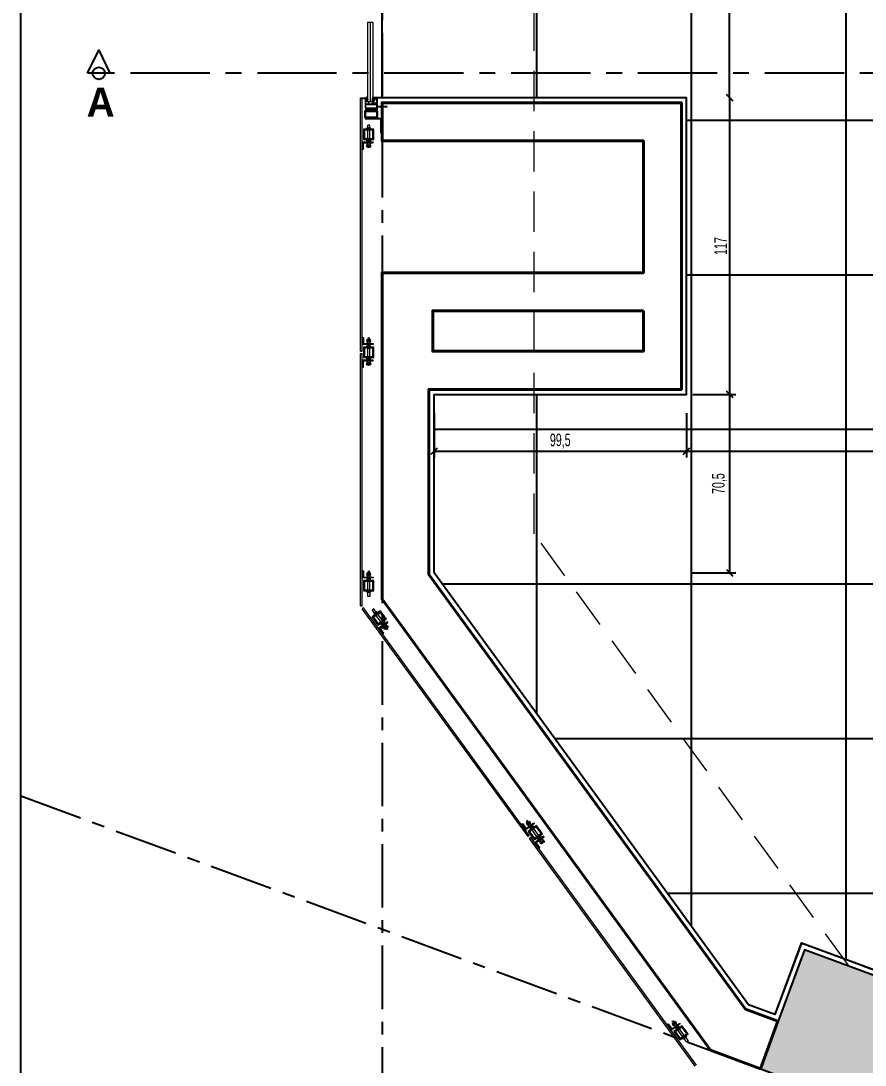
# Model space of a CAD drawing. Header units: millimetres. Extents: x 933584 to 974011, y 4545988 to 4553664.
# Drawn here: x 948421.5 to 948754.3, y 4550448.3 to 4550860.1 of the extents above; entities that cross this region are included whole.
import ezdxf

# ---------------------------------------------------------------- set-up
doc = ezdxf.new("R2010")
doc.units = ezdxf.units.MM
doc.header["$PDMODE"] = 35
for name, pattern in [('568_AVN_KES_01$0$HIDDEN', [0.375, 0.25, -0.125]), ('CENTER', [2, 1.25, -0.25, 0.25, -0.25]), ('CONTINUA', [0]), ('HIDDEN', [9.525, 6.35, -3.175]), ('HIDDEN2', [4.7625, 3.175, -1.5875])]:
    doc.linetypes.add(name, pattern=pattern)
doc.layers.get('0').update_dxf_attribs({"color": 255})
doc.layers.get('Defpoints').update_dxf_attribs({"color": 8})
for name, color, linetype in [('0-CSX-CXS_20', 14, 'CENTER'), ('0-DMS-50', 143, 'Continuous'), ('0-HSL-HTC_200', 1, 'Continuous'), ('0-HSL-SLD', 252, 'Continuous'), ('0-LNS-SLN', 6, 'Continuous'), ('0-LNS-SPL', 13, '568_AVN_KES_01$0$HIDDEN'), ('2-SPS-RCN', 2, 'Continuous')]:
    doc.layers.add(name, color=color, linetype=linetype)
for name, color, linetype, lineweight in [('2-SPS-IBW', 5, 'Continuous', 40), ('al', 7, 'Continuous', 5), ('cl', 7, 'Continuous', 5), ('CM', 4, 'Continuous', 5), ('mimariKIRIS', 251, 'HIDDEN2', 0), ('PL', 1, 'Continuous', 5), ('VD', 11, 'Continuous', 5), ('VDK', 11, 'HIDDEN', 5)]:
    doc.layers.add(name, color=color, linetype=linetype, lineweight=lineweight)
doc.styles.add('Century Gothic_B_3', font='GOTHICB.TTF', dxfattribs={"height": 4})
doc.styles.add('dim_romans_50', font='swissl.ttf', dxfattribs={"width": 0.6, "height": 5})
doc.dimstyles.new('ONK_dim 1_50', dxfattribs={"dimscale": 5, "dimtxt": 4, "dimasz": 0.5, "dimexe": 0.5, "dimexo": 0.5, "dimgap": 0.2, "dimtad": 1, "dimdec": 1, "dimrnd": 0.5, "dimzin": 9, "dimtxsty": 'dim_romans_50', "dimblk": 'OBLIQUE', "dimcen": 1, "dimclre": 256, "dimclrt": 256, "dimazin": 2, "dimtfac": 1, "dimtdec": 1, "dimtix": 1, "dimtmove": 2, "dimatfit": 3, "dimldrblk": 'OBLIQUE', "dimfxl": 3, "dimfxlon": 1, "dimarcsym": 0})

# ---------------------------------------------------------------- blocks, each defined once
blk = doc.blocks.new('ZVBXZDVB')
at = {"layer": '0-CSX-CXS_20', "ltscale": 20}
for points in [[(933863.85, 4552835.4), (933863.85, 4551518.59)], [(933721.5, 4552054.44), (934876.25, 4551628.21)]]:
    blk.add_lwpolyline(points, dxfattribs=at)
blk = doc.blocks.new('xcvxcbv-flatten-1')
at = {"layer": '2-SPS-IBW'}
for points in [[(934013, 4550609.59), (933993.28, 4550616.86), (933863.85, 4550794.73), (933863.85, 4550923.49), (933966.85, 4550923.49), (933966.85, 4550975.49), (933863.85, 4550975.49), (933863.85, 4550990.49), (933981.85, 4550990.49), (933981.85, 4550877.49), (933882.35, 4550877.49), (933882.35, 4550804.49), (934007.08, 4550633.09), (934019.92, 4550628.36), (934013, 4550609.59)], [(933966.85, 4550908.49), (933966.85, 4550892.49), (933883.85, 4550892.49), (933883.85, 4550908.49), (933966.85, 4550908.49)]]:
    blk.add_lwpolyline(points, dxfattribs=at)
blk = doc.blocks.new('90-5396-flatten-5')
at = {"layer": 'al', "linetype": 'CONTINUA'}
blk.add_lwpolyline([(-4.35, 1.2), (-4.1, 1.2), (-4.1, 1.46), (-4.2, 1.46), (-4.2, 1.35), (-4.35, 1.35), (-4.35, 1.85), (-4.2, 1.85), (-4.2, 1.74), (-4.1, 1.74), (-4.1, 2), (-4.5, 2), (-4.5, -2.72), (-4.29, -2.72), (-4.2, -2.57), (-4.35, -2.57), (-4.35, -2.27), (-3.51, -2.27), (-3.48, -2.24), (-3.45, -2.27), (-1.03, -2.27), (-1, -2.24), (-0.97, -2.27), (-0.15, -2.27), (-0.15, -2.57), (-0.3, -2.57), (-0.21, -2.72), (0, -2.72), (0, 0), (-0.21, 0), (-0.3, -0.15), (-0.15, -0.15), (-0.15, -0.45), (-1.65, -0.45), (-1.65, -0.15), (-1.5, -0.15), (-1.59, 0), (-1.86, 0), (-1.95, -0.15), (-1.8, -0.15), (-1.8, -0.45), (-3.3, -0.45), (-3.3, -0.15), (-3.15, -0.15), (-3.24, 0), (-3.45, 0), (-3.45, -0.45), (-4.15, -0.45, -0.414214), (-4.35, -0.25)], format="xyb", close=True, dxfattribs=at)
at = {"layer": 'al'}
blk.add_lwpolyline([(-0.15, -2.12), (-4.35, -2.12), (-4.35, -0.6), (-0.15, -0.6)], close=True, dxfattribs=at)
blk = doc.blocks.new('142005-flatten-9')
blk.add_lwpolyline([(0.18, 0.02, -0.610741), (0.21, 0.04), (0.33, -0.11, 0.909168), (0.37, -0.07), (0.18, 0.21), (0.18, 0.42, -0.610741), (0.21, 0.44), (0.33, 0.29, 0.909168), (0.37, 0.33), (0.18, 0.61), (0.18, 0.71, 0.414214), (0.16, 0.73), (0.02, 0.73, 0.414214), (0, 0.71), (0, 0.26), (-0.12, 0.26), (-0.12, 0.31, 0.751626), (-0.17, 0.32), (-0.24, 0.18, 0.289411), (-0.24, 0.08), (-0.17, -0.06, 0.751626), (-0.12, -0.05), (-0.12, 0), (0, 0), (0, -0.3), (-0.12, -0.3, 0.729303), (-0.14, -0.35, -0.080087), (0.31, -0.76, 1.549214), (0.36, -0.73), (0.21, -0.31, 0.005518), (0.18, -0.21)], format="xyb", close=True)
blk = doc.blocks.new('142005-flatten-10')
blk.add_lwpolyline([(-0.18, 0.02, 0.610741), (-0.21, 0.04), (-0.33, -0.11, -0.909168), (-0.37, -0.07), (-0.18, 0.21), (-0.18, 0.42, 0.610741), (-0.21, 0.44), (-0.33, 0.29, -0.909168), (-0.37, 0.33), (-0.18, 0.61), (-0.18, 0.71, -0.414214), (-0.16, 0.73), (-0.02, 0.73, -0.414214), (0, 0.71), (0, 0.26), (0.12, 0.26), (0.12, 0.31, -0.751626), (0.17, 0.32), (0.24, 0.18, -0.289411), (0.24, 0.08), (0.17, -0.06, -0.751626), (0.12, -0.05), (0.12, 0), (0, 0), (0, -0.3), (0.12, -0.3, -0.729303), (0.14, -0.35, 0.080087), (-0.31, -0.76, -1.549214), (-0.36, -0.73), (-0.21, -0.31, -0.005518), (-0.18, -0.21)], format="xyb", close=True)
blk = doc.blocks.new('85-3879T-flatten-5')
blk.add_lwpolyline([(-0.17, -0.15, -0.402552), (-0.12, -0.2), (-0.05, -1.85, -0.425972), (-0.1, -1.9), (-0.3, -1.9, 0.414214), (-0.35, -1.95), (-0.35, -2.21), (-0.42, -2.33, 0.414214), (-0.41, -2.39), (-0.39, -2.4, 0.414214), (-0.34, -2.38), (-0.22, -2.18), (-0.25, -2.15), (-0.25, -2), (0.05, -2), (0, 0), (-1.3, 0), (-1.3, -0.26), (-1.2, -0.26), (-1.2, -0.15), (-1.05, -0.15), (-1.05, -0.65), (-1.2, -0.65), (-1.2, -0.54), (-1.3, -0.54), (-1.3, -1.96, -0.414214), (-1.35, -2.01), (-1.4, -2.01, 0.414214), (-1.45, -2.06), (-1.45, -2.17), (-1.55, -2.17), (-1.4, -2.43, 0.414214), (-1.35, -2.45), (-1.33, -2.44, 0.414214), (-1.31, -2.38), (-1.34, -2.33), (-1.34, -2.12, 0.394805), (-1.2, -1.97), (-1.2, -0.8, -0.414214), (-1.15, -0.75), (-1, -0.75, 0.414214), (-0.95, -0.7), (-0.95, -0.2, -0.414214), (-0.9, -0.15)], format="xyb", close=True)
blk = doc.blocks.new('90-5396-flatten-6')
at = {"layer": 'al', "linetype": 'CONTINUA'}
blk.add_lwpolyline([(-4.35, 1.2), (-4.1, 1.2), (-4.1, 1.46), (-4.2, 1.46), (-4.2, 1.35), (-4.35, 1.35), (-4.35, 1.85), (-4.2, 1.85), (-4.2, 1.74), (-4.1, 1.74), (-4.1, 2), (-4.5, 2), (-4.5, -2.72), (-4.29, -2.72), (-4.2, -2.57), (-4.35, -2.57), (-4.35, -2.27), (-3.51, -2.27), (-3.48, -2.24), (-3.45, -2.27), (-1.03, -2.27), (-1, -2.24), (-0.97, -2.27), (-0.15, -2.27), (-0.15, -2.57), (-0.3, -2.57), (-0.21, -2.72), (0, -2.72), (0, 0), (-0.21, 0), (-0.3, -0.15), (-0.15, -0.15), (-0.15, -0.45), (-1.65, -0.45), (-1.65, -0.15), (-1.5, -0.15), (-1.59, 0), (-1.86, 0), (-1.95, -0.15), (-1.8, -0.15), (-1.8, -0.45), (-3.3, -0.45), (-3.3, -0.15), (-3.15, -0.15), (-3.24, 0), (-3.45, 0), (-3.45, -0.45), (-4.15, -0.45, -0.414214), (-4.35, -0.25)], format="xyb", close=True, dxfattribs=at)
at = {"layer": 'al'}
blk.add_lwpolyline([(-0.15, -2.12), (-4.35, -2.12), (-4.35, -0.6), (-0.15, -0.6)], close=True, dxfattribs=at)
blk = doc.blocks.new('142005-flatten-11')
blk.add_lwpolyline([(0.18, 0.02, -0.610741), (0.21, 0.04), (0.33, -0.11, 0.909168), (0.37, -0.07), (0.18, 0.21), (0.18, 0.42, -0.610741), (0.21, 0.44), (0.33, 0.29, 0.909168), (0.37, 0.33), (0.18, 0.61), (0.18, 0.71, 0.414214), (0.16, 0.73), (0.02, 0.73, 0.414214), (0, 0.71), (0, 0.26), (-0.12, 0.26), (-0.12, 0.31, 0.751626), (-0.17, 0.32), (-0.24, 0.18, 0.289411), (-0.24, 0.08), (-0.17, -0.06, 0.751626), (-0.12, -0.05), (-0.12, 0), (0, 0), (0, -0.3), (-0.12, -0.3, 0.729303), (-0.14, -0.35, -0.080087), (0.31, -0.76, 1.549214), (0.36, -0.73), (0.21, -0.31, 0.005518), (0.18, -0.21)], format="xyb", close=True)
blk = doc.blocks.new('142005-flatten-12')
blk.add_lwpolyline([(-0.18, 0.02, 0.610741), (-0.21, 0.04), (-0.33, -0.11, -0.909168), (-0.37, -0.07), (-0.18, 0.21), (-0.18, 0.42, 0.610741), (-0.21, 0.44), (-0.33, 0.29, -0.909168), (-0.37, 0.33), (-0.18, 0.61), (-0.18, 0.71, -0.414214), (-0.16, 0.73), (-0.02, 0.73, -0.414214), (0, 0.71), (0, 0.26), (0.12, 0.26), (0.12, 0.31, -0.751626), (0.17, 0.32), (0.24, 0.18, -0.289411), (0.24, 0.08), (0.17, -0.06, -0.751626), (0.12, -0.05), (0.12, 0), (0, 0), (0, -0.3), (0.12, -0.3, -0.729303), (0.14, -0.35, 0.080087), (-0.31, -0.76, -1.549214), (-0.36, -0.73), (-0.21, -0.31, -0.005518), (-0.18, -0.21)], format="xyb", close=True)
blk = doc.blocks.new('85-3879T-flatten-6')
blk.add_lwpolyline([(-0.17, -0.15, -0.402552), (-0.12, -0.2), (-0.05, -1.85, -0.425972), (-0.1, -1.9), (-0.3, -1.9, 0.414214), (-0.35, -1.95), (-0.35, -2.21), (-0.42, -2.33, 0.414214), (-0.41, -2.39), (-0.39, -2.4, 0.414214), (-0.34, -2.38), (-0.22, -2.18), (-0.25, -2.15), (-0.25, -2), (0.05, -2), (0, 0), (-1.3, 0), (-1.3, -0.26), (-1.2, -0.26), (-1.2, -0.15), (-1.05, -0.15), (-1.05, -0.65), (-1.2, -0.65), (-1.2, -0.54), (-1.3, -0.54), (-1.3, -1.96, -0.414214), (-1.35, -2.01), (-1.4, -2.01, 0.414214), (-1.45, -2.06), (-1.45, -2.17), (-1.55, -2.17), (-1.4, -2.43, 0.414214), (-1.35, -2.45), (-1.33, -2.44, 0.414214), (-1.31, -2.38), (-1.34, -2.33), (-1.34, -2.12, 0.394805), (-1.2, -1.97), (-1.2, -0.8, -0.414214), (-1.15, -0.75), (-1, -0.75, 0.414214), (-0.95, -0.7), (-0.95, -0.2, -0.414214), (-0.9, -0.15)], format="xyb", close=True)
blk = doc.blocks.new('XCVBXCVBXZ-flatten-1')
at = {"layer": 'al'}
for points in [[(933855.38, 4553829.5), (933855.38, 4553829.7), (933857.38, 4553829.7), (933857.38, 4553825.7)], [(933855.38, 4553829.5), (933855.38, 4553829.7), (933857.38, 4553829.7), (933857.38, 4553825.7)], [(933855.38, 4553829.5), (933857.18, 4553829.5), (933857.18, 4553825.7)], [(933855.38, 4553829.5), (933857.18, 4553829.5), (933857.18, 4553825.7)], [(933857.18, 4553825.7), (933857.38, 4553825.7)], [(933857.18, 4553825.7), (933857.38, 4553825.7)]]:
    blk.add_lwpolyline(points, dxfattribs=at)
for points in [[(933865.9, 4553826.35), (933861.9, 4553826.35), (933861.9, 4553826.3), (933861.9, 4553826.3), (933861.91, 4553825), (933862.11, 4553825), (933862.1, 4553826.15), (933865.9, 4553826.15)], [(933865.9, 4553826.35), (933861.9, 4553826.35), (933861.9, 4553826.3), (933861.9, 4553826.3), (933861.91, 4553825), (933862.11, 4553825), (933862.1, 4553826.15), (933865.9, 4553826.15)], [(933856.58, 4553813.3), (933860.59, 4553813.3), (933860.59, 4553817.3), (933856.58, 4553817.3)], [(933856.58, 4553813.3), (933860.59, 4553813.3), (933860.59, 4553817.3), (933856.58, 4553817.3)], [(933856.98, 4553813.7), (933860.19, 4553813.7), (933860.19, 4553816.9), (933856.98, 4553816.9)], [(933856.98, 4553813.7), (933860.19, 4553813.7), (933860.19, 4553816.9), (933856.98, 4553816.9)], [(933856.28, 4553812.2), (933856.28, 4553809.44), (933856.58, 4553809.44), (933856.58, 4553811.9), (933860.39, 4553811.9), (933860.39, 4553812.2)], [(933856.28, 4553812.2), (933856.28, 4553809.44), (933856.58, 4553809.44), (933856.58, 4553811.9), (933860.39, 4553811.9), (933860.39, 4553812.2)], [(933856.28, 4553732.47), (933856.28, 4553735.23), (933856.58, 4553735.23), (933856.58, 4553732.77), (933860.39, 4553732.77), (933860.39, 4553732.47)], [(933856.28, 4553732.47), (933856.28, 4553735.23), (933856.58, 4553735.23), (933856.58, 4553732.77), (933860.39, 4553732.77), (933860.39, 4553732.47)], [(933856.58, 4553727.37), (933860.59, 4553727.37), (933860.59, 4553731.37), (933856.58, 4553731.37)], [(933856.58, 4553727.37), (933860.59, 4553727.37), (933860.59, 4553731.37), (933856.58, 4553731.37)], [(933856.98, 4553727.77), (933860.19, 4553727.77), (933860.19, 4553730.97), (933856.98, 4553730.97)], [(933856.98, 4553727.77), (933860.19, 4553727.77), (933860.19, 4553730.97), (933856.98, 4553730.97)], [(933856.28, 4553726.27), (933856.28, 4553723.51), (933856.58, 4553723.51), (933856.58, 4553725.97), (933860.39, 4553725.97), (933860.39, 4553726.27)], [(933856.28, 4553726.27), (933856.28, 4553723.51), (933856.58, 4553723.51), (933856.58, 4553725.97), (933860.39, 4553725.97), (933860.39, 4553726.27)], [(933856.28, 4553640.43), (933856.28, 4553643.19), (933856.58, 4553643.19), (933856.58, 4553640.73), (933860.39, 4553640.73), (933860.39, 4553640.43)], [(933856.28, 4553640.43), (933856.28, 4553643.19), (933856.58, 4553643.19), (933856.58, 4553640.73), (933860.39, 4553640.73), (933860.39, 4553640.43)], [(933856.58, 4553635.33), (933860.59, 4553635.33), (933860.59, 4553639.33), (933856.58, 4553639.33)], [(933856.58, 4553635.33), (933860.59, 4553635.33), (933860.59, 4553639.33), (933856.58, 4553639.33)], [(933856.98, 4553635.73), (933860.19, 4553635.73), (933860.19, 4553638.93), (933856.98, 4553638.93)], [(933856.98, 4553635.73), (933860.19, 4553635.73), (933860.19, 4553638.93), (933856.98, 4553638.93)], [(933859.91, 4553624.99), (933863.15, 4553627.36), (933865.51, 4553624.13), (933862.27, 4553621.76)], [(933859.91, 4553624.99), (933863.15, 4553627.36), (933865.51, 4553624.13), (933862.27, 4553621.76)], [(933862.27, 4553621.76), (933865.51, 4553624.12), (933863.15, 4553627.35), (933859.91, 4553625)], [(933862.27, 4553621.76), (933865.51, 4553624.12), (933863.15, 4553627.35), (933859.91, 4553625)], [(933862.35, 4553622.32), (933864.95, 4553624.21), (933863.06, 4553626.8), (933860.47, 4553624.91)], [(933862.35, 4553622.32), (933864.95, 4553624.21), (933863.06, 4553626.8), (933860.47, 4553624.91)], [(933860.47, 4553624.9), (933863.06, 4553626.8), (933864.95, 4553624.21), (933862.36, 4553622.32)], [(933860.47, 4553624.9), (933863.06, 4553626.8), (933864.95, 4553624.21), (933862.36, 4553622.32)], [(933862.67, 4553620.7), (933864.3, 4553618.46), (933864.54, 4553618.64), (933863.09, 4553620.63), (933866.17, 4553622.87), (933865.99, 4553623.11)], [(933862.67, 4553620.7), (933864.3, 4553618.46), (933864.54, 4553618.64), (933863.09, 4553620.63), (933866.17, 4553622.87), (933865.99, 4553623.11)], [(933862.68, 4553620.7), (933864.31, 4553618.46), (933864.55, 4553618.64), (933863.1, 4553620.63), (933866.17, 4553622.88), (933866, 4553623.12)], [(933862.68, 4553620.7), (933864.31, 4553618.46), (933864.55, 4553618.64), (933863.1, 4553620.63), (933866.17, 4553622.88), (933866, 4553623.12)], [(933920.59, 4553541.11), (933918.97, 4553543.34), (933919.21, 4553543.52), (933920.66, 4553541.53), (933923.74, 4553543.77), (933923.91, 4553543.53)], [(933920.59, 4553541.11), (933918.97, 4553543.34), (933919.21, 4553543.52), (933920.66, 4553541.53), (933923.74, 4553543.77), (933923.91, 4553543.53)], [(933923.83, 4553537.17), (933927.08, 4553539.52), (933924.72, 4553542.76), (933921.48, 4553540.4)], [(933923.83, 4553537.17), (933927.08, 4553539.52), (933924.72, 4553542.76), (933921.48, 4553540.4)], [(933923.92, 4553537.72), (933926.52, 4553539.61), (933924.64, 4553542.2), (933922.04, 4553540.31)], [(933923.92, 4553537.72), (933926.52, 4553539.61), (933924.64, 4553542.2), (933922.04, 4553540.31)], [(933924.24, 4553536.1), (933925.86, 4553533.87), (933926.11, 4553534.04), (933924.66, 4553536.03), (933927.74, 4553538.27), (933927.56, 4553538.52)], [(933924.24, 4553536.1), (933925.86, 4553533.87), (933926.11, 4553534.04), (933924.66, 4553536.03), (933927.74, 4553538.27), (933927.56, 4553538.52)], [(933978.03, 4553462.18), (933976.41, 4553464.41), (933976.65, 4553464.59), (933978.1, 4553462.6), (933981.18, 4553464.84), (933981.36, 4553464.6)], [(933978.03, 4553462.18), (933976.41, 4553464.41), (933976.65, 4553464.59), (933978.1, 4553462.6), (933981.18, 4553464.84), (933981.36, 4553464.6)], [(933981.28, 4553458.23), (933984.52, 4553460.59), (933982.17, 4553463.83), (933978.92, 4553461.47)], [(933981.28, 4553458.23), (933984.52, 4553460.59), (933982.17, 4553463.83), (933978.92, 4553461.47)], [(933981.37, 4553458.79), (933983.96, 4553460.68), (933982.08, 4553463.27), (933979.48, 4553461.38)], [(933981.37, 4553458.79), (933983.96, 4553460.68), (933982.08, 4553463.27), (933979.48, 4553461.38)]]:
    blk.add_lwpolyline(points, close=True, dxfattribs=at)
at = {"layer": 'cl'}
for points in [[(933857.5, 4553824.67), (933861.71, 4553824.67, -0.414214), (933862.11, 4553824.27), (933862.11, 4553822.07, -0.414214), (933861.71, 4553821.67), (933857.5, 4553821.67, -0.414214), (933857.1, 4553822.07), (933857.1, 4553824.27, -0.414214)], [(933857.5, 4553824.67), (933861.71, 4553824.67, -0.414214), (933862.11, 4553824.27), (933862.11, 4553822.07, -0.414214), (933861.71, 4553821.67), (933857.5, 4553821.67, -0.414214), (933857.1, 4553822.07), (933857.1, 4553824.27, -0.414214)], [(933857.7, 4553824.27), (933861.51, 4553824.27, -0.414214), (933861.71, 4553824.07), (933861.71, 4553822.27, -0.414214), (933861.51, 4553822.07), (933857.7, 4553822.07, -0.414214), (933857.5, 4553822.27), (933857.5, 4553824.07, -0.414214)], [(933857.7, 4553824.27), (933861.51, 4553824.27, -0.414214), (933861.71, 4553824.07), (933861.71, 4553822.27, -0.414214), (933861.51, 4553822.07), (933857.7, 4553822.07, -0.414214), (933857.5, 4553822.27), (933857.5, 4553824.07, -0.414214)]]:
    blk.add_lwpolyline(points, format="xyb", close=True, dxfattribs=at)
at = {"layer": 'cl', "color": 1, "ltscale": 0.5}
blk.add_lwpolyline([(933863.83, 4553820.87), (933863.83, 4553815.97), (933863.43, 4553815.97), (933863.43, 4553820.87, 0.414217), (933863.03, 4553821.27), (933857.36, 4553821.27), (933857.36, 4553821.67), (933863.03, 4553821.67, -0.414217)], format="xyb", close=True, dxfattribs=at)
at = {"layer": 'CM'}
for p, q in [((933858.12, 4553859.55), (933858.11, 4553828.09)), ((933858.12, 4553859.55), (933858.11, 4553828.09)), ((933858.12, 4553859.55), (933860.22, 4553859.55)), ((933859.12, 4553859.55), (933859.11, 4553828.09)), ((933859.22, 4553859.55), (933859.21, 4553828.09)), ((933859.22, 4553859.55), (933859.21, 4553828.09)), ((933860.22, 4553859.55), (933860.21, 4553828.09)), ((933855.98, 4553829.3), (933855.38, 4553829.3)), ((933855.38, 4553729.87), (933855.38, 4553829.3)), ((933855.98, 4553729.87), (933855.98, 4553829.3)), ((933860.21, 4553828.09), (933858.11, 4553828.09)), ((933855.38, 4553729.87), (933855.98, 4553729.87)), ((933855.38, 4553629.44), (933855.38, 4553728.87)), ((933855.38, 4553728.87), (933855.98, 4553728.87)), ((933855.98, 4553629.44), (933855.98, 4553728.87)), ((933855.38, 4553629.44), (933855.98, 4553629.44)), ((933856.56, 4553628.58), (933856.08, 4553628.23)), ((933921.39, 4553538.48), (933856.08, 4553628.23)), ((933921.88, 4553538.83), (933856.56, 4553628.58)), ((933921.88, 4553538.83), (933921.39, 4553538.48)), ((933921.39, 4553538.48), (933921.88, 4553538.83)), ((933922.47, 4553538.02), (933921.98, 4553537.67)), ((933921.98, 4553537.67), (933922.47, 4553538.02)), ((933987.3, 4553447.92), (933921.98, 4553537.67)), ((933987.78, 4553448.27), (933922.47, 4553538.02))]:
    blk.add_line(p, q, dxfattribs=at)
at = {"layer": 'PL'}
for points in [[(933857.2, 4553824.7), (933861.88, 4553824.7), (933861.88, 4553824.98), (933857.2, 4553824.98)], [(933857.2, 4553824.7), (933861.88, 4553824.7), (933861.88, 4553824.98), (933857.2, 4553824.98)], [(933856.28, 4553809.44), (933855.98, 4553809.44), (933855.98, 4553812.2), (933856.28, 4553812.2)], [(933856.28, 4553809.44), (933855.98, 4553809.44), (933855.98, 4553812.2), (933856.28, 4553812.2)], [(933859.19, 4553812.7), (933859.19, 4553810.96), (933857.99, 4553810.96), (933857.99, 4553812.7)], [(933856.28, 4553735.23), (933855.98, 4553735.23), (933855.98, 4553732.47), (933856.28, 4553732.47)], [(933856.28, 4553735.23), (933855.98, 4553735.23), (933855.98, 4553732.47), (933856.28, 4553732.47)], [(933859.19, 4553731.97), (933859.19, 4553733.71), (933857.99, 4553733.71), (933857.99, 4553731.97)], [(933856.28, 4553723.51), (933855.98, 4553723.51), (933855.98, 4553726.27), (933856.28, 4553726.27)], [(933856.28, 4553723.51), (933855.98, 4553723.51), (933855.98, 4553726.27), (933856.28, 4553726.27)], [(933859.19, 4553726.77), (933859.19, 4553725.03), (933857.99, 4553725.03), (933857.99, 4553726.77)], [(933856.28, 4553643.19), (933855.98, 4553643.19), (933855.98, 4553640.43), (933856.28, 4553640.43)], [(933856.28, 4553643.19), (933855.98, 4553643.19), (933855.98, 4553640.43), (933856.28, 4553640.43)], [(933859.19, 4553639.93), (933859.19, 4553641.67), (933857.99, 4553641.67), (933857.99, 4553639.93)], [(933864.3, 4553618.46), (933864.05, 4553618.29), (933862.43, 4553620.52), (933862.67, 4553620.7)], [(933864.3, 4553618.46), (933864.05, 4553618.29), (933862.43, 4553620.52), (933862.67, 4553620.7)], [(933864.31, 4553618.46), (933864.06, 4553618.29), (933862.44, 4553620.52), (933862.68, 4553620.7)], [(933864.31, 4553618.46), (933864.06, 4553618.29), (933862.44, 4553620.52), (933862.68, 4553620.7)], [(933864.73, 4553622.81), (933865.75, 4553621.41), (933864.79, 4553620.7), (933863.76, 4553622.11)], [(933918.97, 4553543.34), (933918.72, 4553543.17), (933920.35, 4553540.93), (933920.59, 4553541.11)], [(933918.97, 4553543.34), (933918.72, 4553543.17), (933920.35, 4553540.93), (933920.59, 4553541.11)], [(933923.24, 4553542.42), (933922.21, 4553543.82), (933921.24, 4553543.12), (933922.26, 4553541.71)], [(933926.29, 4553538.21), (933927.32, 4553536.81), (933926.35, 4553536.1), (933925.32, 4553537.51)], [(933925.86, 4553533.87), (933925.62, 4553533.69), (933924, 4553535.92), (933924.24, 4553536.1)], [(933925.86, 4553533.87), (933925.62, 4553533.69), (933924, 4553535.92), (933924.24, 4553536.1)], [(933976.41, 4553464.41), (933976.17, 4553464.23), (933977.79, 4553462), (933978.03, 4553462.18)], [(933976.41, 4553464.41), (933976.17, 4553464.23), (933977.79, 4553462), (933978.03, 4553462.18)], [(933980.68, 4553463.48), (933979.65, 4553464.89), (933978.68, 4553464.18), (933979.71, 4553462.78)]]:
    blk.add_lwpolyline(points, close=True, dxfattribs=at)
at = {"layer": 'VD'}
for points in [[(933857.8, 4553817.83), (933857.8, 4553817.34), (933858.15, 4553817.34), (933858.2, 4553817.34), (933858.2, 4553817.84, 0.327274)], [(933858, 4553817.9, -0.159188), (933858.2, 4553817.83, -0.080739), (933858.59, 4553817.9)], [(933858.59, 4553817.9, -0.080459), (933858.98, 4553817.84, -0.158616), (933859.18, 4553817.9)], [(933858.98, 4553817.84), (933858.98, 4553817.34), (933859.37, 4553817.34), (933859.37, 4553817.83, 0.327274)], [(933857.8, 4553812.77), (933857.8, 4553813.26), (933858.15, 4553813.26), (933858.2, 4553813.26), (933858.2, 4553812.76, -0.327274)], [(933857.8, 4553810.35), (933857.8, 4553810.84), (933858.15, 4553810.84), (933858.2, 4553810.84), (933858.2, 4553810.34, -0.327274)], [(933858, 4553812.7, 0.159188), (933858.2, 4553812.77, 0.080739), (933858.59, 4553812.7)], [(933858, 4553810.28, 0.159188), (933858.2, 4553810.35, 0.080739), (933858.59, 4553810.28)], [(933858.59, 4553812.7, 0.080459), (933858.98, 4553812.76, 0.158616), (933859.18, 4553812.7)], [(933858.59, 4553810.28, 0.080459), (933858.98, 4553810.34, 0.158616), (933859.18, 4553810.28)], [(933858.98, 4553812.76), (933858.98, 4553813.26), (933859.37, 4553813.26), (933859.37, 4553812.77, -0.327274)], [(933858.98, 4553810.34), (933858.98, 4553810.84), (933859.37, 4553810.84), (933859.37, 4553810.35, -0.327274)], [(933857.8, 4553734.33), (933857.8, 4553733.83), (933858.15, 4553733.83), (933858.2, 4553733.83), (933858.2, 4553734.33, 0.327274)], [(933857.8, 4553731.91), (933857.8, 4553731.41), (933858.15, 4553731.41), (933858.2, 4553731.41), (933858.2, 4553731.91, 0.327274)], [(933858, 4553734.39, -0.159188), (933858.2, 4553734.33, -0.080739), (933858.59, 4553734.39)], [(933858, 4553731.97, -0.159188), (933858.2, 4553731.91, -0.080739), (933858.59, 4553731.97)], [(933858.59, 4553734.39, -0.080459), (933858.98, 4553734.33, -0.158616), (933859.18, 4553734.39)], [(933858.59, 4553731.97, -0.080459), (933858.98, 4553731.91, -0.158616), (933859.18, 4553731.97)], [(933858.98, 4553734.33), (933858.98, 4553733.83), (933859.37, 4553733.83), (933859.37, 4553734.33, 0.327274)], [(933858.98, 4553731.91), (933858.98, 4553731.41), (933859.37, 4553731.41), (933859.37, 4553731.91, 0.327274)], [(933857.8, 4553726.84), (933857.8, 4553727.33), (933858.15, 4553727.33), (933858.2, 4553727.33), (933858.2, 4553726.84, -0.327274)], [(933858.98, 4553726.84), (933858.98, 4553727.33), (933859.37, 4553727.33), (933859.37, 4553726.84, -0.327274)], [(933857.8, 4553724.42), (933857.8, 4553724.91), (933858.15, 4553724.91), (933858.2, 4553724.91), (933858.2, 4553724.42, -0.327274)], [(933858, 4553726.77, 0.159188), (933858.2, 4553726.84, 0.080739), (933858.59, 4553726.77)], [(933858, 4553724.35, 0.159188), (933858.2, 4553724.42, 0.080739), (933858.59, 4553724.35)], [(933858.59, 4553726.77, 0.080459), (933858.98, 4553726.84, 0.158616), (933859.18, 4553726.77)], [(933858.59, 4553724.35, 0.080459), (933858.98, 4553724.42, 0.158616), (933859.18, 4553724.35)], [(933858.98, 4553724.42), (933858.98, 4553724.91), (933859.37, 4553724.91), (933859.37, 4553724.42, -0.327274)], [(933857.8, 4553642.29), (933857.8, 4553641.79), (933858.15, 4553641.79), (933858.2, 4553641.79), (933858.2, 4553642.29, 0.327274)], [(933858, 4553642.35, -0.159188), (933858.2, 4553642.29, -0.080739), (933858.59, 4553642.35)], [(933858.59, 4553642.35, -0.080459), (933858.98, 4553642.29, -0.158616), (933859.18, 4553642.35)], [(933858.98, 4553642.29), (933858.98, 4553641.79), (933859.37, 4553641.79), (933859.37, 4553642.29, 0.327274)], [(933857.8, 4553639.87), (933857.8, 4553639.37), (933858.15, 4553639.37), (933858.2, 4553639.37), (933858.2, 4553639.87, 0.327274)], [(933858, 4553639.93, -0.159188), (933858.2, 4553639.87, -0.080739), (933858.59, 4553639.93)], [(933858.59, 4553639.93, -0.080459), (933858.98, 4553639.87, -0.158616), (933859.18, 4553639.93)], [(933858.98, 4553639.87), (933858.98, 4553639.37), (933859.37, 4553639.37), (933859.37, 4553639.87, 0.327274)], [(933857.8, 4553634.8), (933857.8, 4553635.29), (933858.15, 4553635.29), (933858.2, 4553635.29), (933858.2, 4553634.8, -0.327274)], [(933858, 4553634.73, 0.159188), (933858.2, 4553634.8, 0.080739), (933858.59, 4553634.73)], [(933858.59, 4553634.73, 0.080459), (933858.98, 4553634.8, 0.158616), (933859.18, 4553634.73)], [(933858.98, 4553634.8), (933858.98, 4553635.29), (933859.37, 4553635.29), (933859.37, 4553634.8, -0.327274)], [(933860.58, 4553626.14), (933860.88, 4553625.74), (933861.15, 4553625.95), (933861.19, 4553625.97), (933860.9, 4553626.37, 0.327274)], [(933860.7, 4553626.31, -0.159188), (933860.9, 4553626.37, -0.080739), (933861.18, 4553626.66)], [(933861.18, 4553626.66, -0.080459), (933861.53, 4553626.84, -0.158616), (933861.65, 4553627)], [(933861.53, 4553626.84), (933861.83, 4553626.44), (933862.14, 4553626.67), (933861.85, 4553627.07, 0.327274)], [(933863.57, 4553622.05), (933863.28, 4553622.45), (933863.56, 4553622.65), (933863.6, 4553622.68), (933863.89, 4553622.28, -0.327274)], [(933863.77, 4553622.11, 0.159188), (933863.89, 4553622.28, 0.080739), (933864.24, 4553622.46)], [(933864.52, 4553622.74), (933864.23, 4553623.14), (933864.55, 4553623.37), (933864.84, 4553622.97, -0.327274)], [(933864.25, 4553622.46, 0.080459), (933864.52, 4553622.74, 0.158616), (933864.72, 4553622.81)], [(933865, 4553620.09), (933864.71, 4553620.49), (933864.99, 4553620.7), (933865.02, 4553620.73), (933865.32, 4553620.32, -0.327274)], [(933865.2, 4553620.16, 0.159188), (933865.32, 4553620.33, 0.080739), (933865.67, 4553620.5)], [(933865.95, 4553620.79), (933865.66, 4553621.19), (933865.98, 4553621.42), (933866.27, 4553621.02, -0.327274)], [(933865.67, 4553620.51, 0.080459), (933865.95, 4553620.79, 0.158616), (933866.15, 4553620.85)], [(933920.73, 4553543.5), (933921.02, 4553543.1), (933921.3, 4553543.31), (933921.34, 4553543.34), (933921.05, 4553543.74, 0.327274)], [(933920.85, 4553543.67, -0.159188), (933921.05, 4553543.74, -0.080739), (933921.33, 4553544.02)], [(933921.33, 4553544.02, -0.080459), (933921.68, 4553544.2, -0.158616), (933921.8, 4553544.37)], [(933921.68, 4553544.2), (933921.97, 4553543.8), (933922.29, 4553544.03), (933922, 4553544.43, 0.327274)], [(933922.15, 4553541.55), (933922.44, 4553541.15), (933922.72, 4553541.35), (933922.76, 4553541.38), (933922.47, 4553541.78, 0.327274)], [(933922.27, 4553541.72, -0.159188), (933922.47, 4553541.78, -0.080739), (933922.75, 4553542.06)], [(933922.75, 4553542.06, -0.080459), (933923.1, 4553542.24, -0.158616), (933923.23, 4553542.41)], [(933923.1, 4553542.24), (933923.4, 4553541.84), (933923.71, 4553542.07), (933923.42, 4553542.47, 0.327274)], [(933925.13, 4553537.45), (933924.84, 4553537.85), (933925.12, 4553538.05), (933925.16, 4553538.08), (933925.45, 4553537.68, -0.327274)], [(933925.33, 4553537.51, 0.159188), (933925.45, 4553537.68, 0.080739), (933925.81, 4553537.86)], [(933926.09, 4553538.14), (933925.8, 4553538.54), (933926.11, 4553538.78), (933926.4, 4553538.37, -0.327274)], [(933925.81, 4553537.86, 0.080459), (933926.09, 4553538.14, 0.158616), (933926.28, 4553538.21)], [(933926.56, 4553535.49), (933926.27, 4553535.89), (933926.55, 4553536.1), (933926.59, 4553536.13), (933926.88, 4553535.72, -0.327274)], [(933926.76, 4553535.56, 0.159188), (933926.88, 4553535.72, 0.080739), (933927.23, 4553535.9)], [(933927.51, 4553536.19), (933927.22, 4553536.59), (933927.54, 4553536.82), (933927.83, 4553536.42, -0.327274)], [(933927.23, 4553535.9, 0.080459), (933927.51, 4553536.19, 0.158616), (933927.71, 4553536.25)], [(933978.17, 4553464.57), (933978.46, 4553464.17), (933978.74, 4553464.37), (933978.78, 4553464.4), (933978.49, 4553464.8, 0.327274)], [(933978.29, 4553464.74, -0.159188), (933978.49, 4553464.8, -0.080739), (933978.77, 4553465.09)], [(933978.77, 4553465.09, -0.080459), (933979.12, 4553465.27, -0.158616), (933979.24, 4553465.43)], [(933979.12, 4553465.27), (933979.42, 4553464.86), (933979.73, 4553465.1), (933979.44, 4553465.5, 0.327274)], [(933980.19, 4553463.13, -0.080459), (933980.55, 4553463.31, -0.158616), (933980.67, 4553463.48)], [(933980.55, 4553463.31), (933980.84, 4553462.91), (933981.16, 4553463.14), (933980.87, 4553463.54, 0.327274)], [(933979.6, 4553462.61), (933979.89, 4553462.21), (933980.17, 4553462.42), (933980.2, 4553462.45), (933979.91, 4553462.85, 0.327274)], [(933979.72, 4553462.78, -0.159188), (933979.91, 4553462.85, -0.080739), (933980.19, 4553463.13)], [(933983.53, 4553459.21), (933983.24, 4553459.61), (933983.56, 4553459.84), (933983.85, 4553459.44, -0.327274)], [(933982.58, 4553458.52), (933982.29, 4553458.92), (933982.57, 4553459.12), (933982.6, 4553459.15), (933982.9, 4553458.75, -0.327274)], [(933982.77, 4553458.58, 0.159188), (933982.9, 4553458.75, 0.080739), (933983.25, 4553458.93)], [(933983.25, 4553458.93, 0.080459), (933983.53, 4553459.21, 0.158616), (933983.73, 4553459.27)]]:
    blk.add_lwpolyline(points, format="xyb", close=True, dxfattribs=at)
for points in [[(933858.2, 4553817.34), (933858.98, 4553817.34), (933858.98, 4553817.84, 0.162646), (933858.2, 4553817.83), (933858.2, 4553817.34)], [(933858.2, 4553813.26), (933858.98, 4553813.26), (933858.98, 4553812.76, -0.162646), (933858.2, 4553812.77), (933858.2, 4553813.26)], [(933858.2, 4553810.84), (933858.98, 4553810.84), (933858.98, 4553810.34, -0.162646), (933858.2, 4553810.35), (933858.2, 4553810.84)], [(933858.2, 4553733.83), (933858.98, 4553733.83), (933858.98, 4553734.33, 0.162646), (933858.2, 4553734.33), (933858.2, 4553733.83)], [(933858.2, 4553731.41), (933858.98, 4553731.41), (933858.98, 4553731.91, 0.162646), (933858.2, 4553731.91), (933858.2, 4553731.41)], [(933858.2, 4553727.33), (933858.98, 4553727.33), (933858.98, 4553726.84, -0.162646), (933858.2, 4553726.84), (933858.2, 4553727.33)], [(933858.2, 4553724.91), (933858.98, 4553724.91), (933858.98, 4553724.42, -0.162646), (933858.2, 4553724.42), (933858.2, 4553724.91)], [(933858.2, 4553641.79), (933858.98, 4553641.79), (933858.98, 4553642.29, 0.162646), (933858.2, 4553642.29), (933858.2, 4553641.79)], [(933858.2, 4553639.37), (933858.98, 4553639.37), (933858.98, 4553639.87, 0.162646), (933858.2, 4553639.87), (933858.2, 4553639.37)], [(933858.2, 4553635.29), (933858.98, 4553635.29), (933858.98, 4553634.8, -0.162646), (933858.2, 4553634.8), (933858.2, 4553635.29)], [(933861.19, 4553625.97), (933861.83, 4553626.44), (933861.53, 4553626.84, 0.162646), (933860.9, 4553626.37), (933861.19, 4553625.97)], [(933863.6, 4553622.68), (933864.23, 4553623.14), (933864.52, 4553622.74, -0.162646), (933863.89, 4553622.28), (933863.6, 4553622.68)], [(933865.02, 4553620.73), (933865.66, 4553621.19), (933865.95, 4553620.79, -0.162646), (933865.32, 4553620.33), (933865.02, 4553620.73)], [(933921.34, 4553543.34), (933921.97, 4553543.8), (933921.68, 4553544.2, 0.162646), (933921.05, 4553543.74), (933921.34, 4553543.34)], [(933922.76, 4553541.38), (933923.4, 4553541.84), (933923.1, 4553542.24, 0.162646), (933922.47, 4553541.78), (933922.76, 4553541.38)], [(933925.16, 4553538.08), (933925.8, 4553538.54), (933926.09, 4553538.14, -0.162646), (933925.45, 4553537.68), (933925.16, 4553538.08)], [(933926.59, 4553536.13), (933927.22, 4553536.59), (933927.51, 4553536.19, -0.162646), (933926.88, 4553535.72), (933926.59, 4553536.13)], [(933978.78, 4553464.4), (933979.42, 4553464.86), (933979.12, 4553465.27, 0.162646), (933978.49, 4553464.8), (933978.78, 4553464.4)], [(933980.2, 4553462.45), (933980.84, 4553462.91), (933980.55, 4553463.31, 0.162646), (933979.91, 4553462.85), (933980.2, 4553462.45)], [(933982.6, 4553459.15), (933983.24, 4553459.61), (933983.53, 4553459.21, -0.162646), (933982.9, 4553458.75), (933982.6, 4553459.15)]]:
    blk.add_lwpolyline(points, format="xyb", dxfattribs=at)
for points in [[(933857.72, 4553810.84), (933857.72, 4553810.96), (933858.15, 4553810.96), (933858.15, 4553810.84)], [(933858.15, 4553810.84), (933858.15, 4553810.96), (933859.03, 4553810.96), (933859.03, 4553810.84)], [(933859.03, 4553810.84), (933859.03, 4553810.96), (933859.46, 4553810.96), (933859.46, 4553810.84)], [(933857.72, 4553733.83), (933857.72, 4553733.71), (933858.15, 4553733.71), (933858.15, 4553733.83)], [(933858.15, 4553733.83), (933858.15, 4553733.71), (933859.03, 4553733.71), (933859.03, 4553733.83)], [(933859.03, 4553733.83), (933859.03, 4553733.71), (933859.46, 4553733.71), (933859.46, 4553733.83)], [(933857.72, 4553724.91), (933857.72, 4553725.03), (933858.15, 4553725.03), (933858.15, 4553724.91)], [(933858.15, 4553724.91), (933858.15, 4553725.03), (933859.03, 4553725.03), (933859.03, 4553724.91)], [(933859.03, 4553724.91), (933859.03, 4553725.03), (933859.46, 4553725.03), (933859.46, 4553724.91)], [(933857.72, 4553641.79), (933857.72, 4553641.67), (933858.15, 4553641.67), (933858.15, 4553641.79)], [(933858.15, 4553641.79), (933858.15, 4553641.67), (933859.03, 4553641.67), (933859.03, 4553641.79)], [(933859.03, 4553641.79), (933859.03, 4553641.67), (933859.46, 4553641.67), (933859.46, 4553641.79)], [(933864.64, 4553620.44), (933864.57, 4553620.54), (933864.91, 4553620.79), (933864.99, 4553620.7)], [(933864.99, 4553620.7), (933864.91, 4553620.79), (933865.63, 4553621.31), (933865.7, 4553621.22)], [(933865.7, 4553621.22), (933865.63, 4553621.31), (933865.97, 4553621.57), (933866.05, 4553621.47)], [(933920.95, 4553543.05), (933921.02, 4553542.96), (933921.37, 4553543.21), (933921.3, 4553543.31)], [(933921.3, 4553543.31), (933921.37, 4553543.21), (933922.08, 4553543.73), (933922.01, 4553543.83)], [(933922.01, 4553543.83), (933922.08, 4553543.73), (933922.43, 4553543.98), (933922.36, 4553544.08)], [(933926.2, 4553535.84), (933926.13, 4553535.94), (933926.48, 4553536.19), (933926.55, 4553536.1)], [(933926.55, 4553536.1), (933926.48, 4553536.19), (933927.19, 4553536.71), (933927.26, 4553536.62)], [(933927.26, 4553536.62), (933927.19, 4553536.71), (933927.54, 4553536.97), (933927.61, 4553536.87)], [(933978.39, 4553464.12), (933978.46, 4553464.02), (933978.81, 4553464.28), (933978.74, 4553464.37)], [(933978.74, 4553464.37), (933978.81, 4553464.28), (933979.52, 4553464.8), (933979.45, 4553464.89)], [(933979.45, 4553464.89), (933979.52, 4553464.8), (933979.87, 4553465.05), (933979.8, 4553465.15)]]:
    blk.add_lwpolyline(points, close=True, dxfattribs=at)
at = {"layer": 'VDK'}
for p, q in [((933858.19, 4553813.7), (933858.19, 4553818.92)), ((933858.99, 4553818.92), (933858.19, 4553818.92)), ((933858.99, 4553813.7), (933858.99, 4553818.92)), ((933858.19, 4553727.77), (933858.19, 4553734.9)), ((933858.99, 4553734.9), (933858.19, 4553734.9)), ((933858.99, 4553727.77), (933858.99, 4553734.9)), ((933858.19, 4553635.73), (933858.19, 4553642.86)), ((933858.99, 4553642.86), (933858.19, 4553642.86)), ((933858.99, 4553635.73), (933858.99, 4553642.86)), ((933861.45, 4553625.61), (933865.65, 4553619.86)), ((933862.09, 4553626.09), (933866.29, 4553620.33)), ((933866.29, 4553620.33), (933865.65, 4553619.86)), ((933921.35, 4553544.67), (933920.7, 4553544.2)), ((933924.9, 4553538.43), (933920.7, 4553544.2)), ((933925.54, 4553538.9), (933921.35, 4553544.67)), ((933978.79, 4553465.73), (933978.14, 4553465.26)), ((933982.34, 4553459.5), (933978.14, 4553465.26)), ((933982.99, 4553459.97), (933978.79, 4553465.73))]:
    blk.add_line(p, q, dxfattribs=at)
for points in [[(933858.19, 4553811.1), (933858.19, 4553813.7), (933858.99, 4553813.7), (933858.99, 4553811.1)], [(933858.19, 4553733.57), (933858.19, 4553730.97), (933858.99, 4553730.97), (933858.99, 4553733.57)], [(933858.19, 4553725.17), (933858.19, 4553727.77), (933858.99, 4553727.77), (933858.99, 4553725.17)], [(933858.19, 4553641.53), (933858.19, 4553638.93), (933858.99, 4553638.93), (933858.99, 4553641.53)], [(933858.19, 4553633.13), (933858.19, 4553635.73), (933858.99, 4553635.73), (933858.99, 4553633.13)], [(933859.91, 4553627.71), (933861.45, 4553625.61), (933862.09, 4553626.09), (933860.56, 4553628.19)], [(933864.87, 4553620.93), (933863.33, 4553623.03), (933863.98, 4553623.5), (933865.51, 4553621.4)], [(933921.48, 4553543.12), (933923.01, 4553541.02), (933923.66, 4553541.49), (933922.13, 4553543.59)], [(933926.43, 4553536.33), (933924.9, 4553538.43), (933925.54, 4553538.9), (933927.07, 4553536.8)], [(933978.93, 4553464.19), (933980.46, 4553462.09), (933981.1, 4553462.56), (933979.57, 4553464.66)], [(933983.87, 4553457.4), (933982.34, 4553459.5), (933982.99, 4553459.97), (933984.52, 4553457.87)]]:
    blk.add_lwpolyline(points, close=True, dxfattribs=at)
for name, p in [('142005-flatten-10', (933860.5, 4553829.17)), ('142005-flatten-12', (933860.5, 4553829.17)), ('90-5396-flatten-5', (933861.88, 4553827.7)), ('90-5396-flatten-6', (933861.88, 4553827.7)), ('142005-flatten-9', (933857.78, 4553829.1)), ('142005-flatten-11', (933857.78, 4553829.1)), ('85-3879T-flatten-5', (933861.83, 4553829.7)), ('85-3879T-flatten-6', (933861.83, 4553829.7))]:
    blk.add_blockref(name, p)
blk = doc.blocks.new('fdvd-flatten-1')
at = {"layer": '2-SPS-RCN'}
blk.add_lwpolyline([(934652.94, 4550373.38), (934659.71, 4550423.91), (934030.31, 4550656.51), (934013, 4550609.59)], close=True, dxfattribs=at)
blk = doc.blocks.new('asdvdsv')
at = {"layer": '0-HSL-HTC_200'}
h = blk.add_hatch(dxfattribs=at)
h.set_pattern_fill('ANSI33', color=256)
h.set_pattern_definition([(45, (935301.9395, 4553293.885), (-4.490128, 4.490128), []), (45, (935306.4297, 4553293.885), (-4.490128, 4.490128), [3.175, -1.5875])])
h.paths.add_polyline_path([(939752.94, 4550210.64), (939759.71, 4550261.17), (939130.31, 4550493.76), (939113, 4550446.85)])
blk.add_blockref('fdvd-flatten-1', (5100, -162.74))
blk = doc.blocks.new('_Oblique')
at = {"color": 0, "linetype": 'ByBlock', "lineweight": -2}
blk.add_line((-0.5, -0.5), (0.5, 0.5), dxfattribs=at)
blk = doc.blocks.new('*D1677')
at = {"layer": '0-DMS-50', "lineweight": -2}
for p, q in [((948698.34, 4551003.75), (948698.34, 4551003.75)), ((948698.34, 4550829.75), (948698.34, 4550829.75))]:
    blk.add_line(p, q, dxfattribs=at)
at = {"layer": '0-DMS-50', "color": 0, "lineweight": -2}
blk.add_line((948700.84, 4550829.75), (948700.84, 4551003.75), dxfattribs=at)
at = {"layer": 'Defpoints', "color": 0}
for p in [(948700.84, 4551003.75), (948700.84, 4551003.75), (948700.84, 4550829.75)]:
    blk.add_point(p, dxfattribs=at)
at = {"layer": '0-DMS-50', "color": 0, "linetype": 'ByBlock', "lineweight": -2, "xscale": 2.5, "yscale": 2.5, "zscale": 2.5}
for p, rotation in [((948700.84, 4551003.75), 90), ((948700.84, 4550829.75), 270)]:
    blk.add_blockref('_Oblique', p, dxfattribs=dict(at, rotation=rotation))
at = {"layer": '0-DMS-50', "insert": (948697.34, 4550916.75), "char_height": 5, "attachment_point": 5, "rotation": 90, "style": 'dim_romans_50'}
blk.add_mtext('174', dxfattribs=at)
blk = doc.blocks.new('*D1678')
at = {"layer": '0-DMS-50', "color": 0, "lineweight": -2}
blk.add_line((948700.84, 4550829.75), (948700.84, 4550712.75), dxfattribs=at)
at = {"layer": '0-DMS-50', "lineweight": -2}
for p, q in [((948703.34, 4550829.75), (948703.34, 4550829.75)), ((948686.35, 4550712.75), (948703.34, 4550712.75))]:
    blk.add_line(p, q, dxfattribs=at)
at = {"layer": 'Defpoints', "color": 0}
for p in [(948700.84, 4550829.75), (948683.85, 4550712.75), (948700.84, 4550712.75)]:
    blk.add_point(p, dxfattribs=at)
at = {"layer": '0-DMS-50', "color": 0, "linetype": 'ByBlock', "lineweight": -2, "xscale": 2.5, "yscale": 2.5, "zscale": 2.5}
for p, rotation in [((948700.84, 4550829.75), 90), ((948700.84, 4550712.75), 270)]:
    blk.add_blockref('_Oblique', p, dxfattribs=dict(at, rotation=rotation))
at = {"layer": '0-DMS-50', "insert": (948697.34, 4550771.25), "char_height": 5, "attachment_point": 5, "rotation": 90, "style": 'dim_romans_50'}
blk.add_mtext('117', dxfattribs=at)
blk = doc.blocks.new('*D1679')
at = {"layer": '0-DMS-50', "lineweight": -2}
for p, q in [((948686.35, 4550712.75), (948703.34, 4550712.75)), ((948685.84, 4550642.4), (948703.34, 4550642.4))]:
    blk.add_line(p, q, dxfattribs=at)
at = {"layer": '0-DMS-50', "color": 0, "lineweight": -2}
blk.add_line((948700.84, 4550712.75), (948700.84, 4550642.4), dxfattribs=at)
at = {"layer": 'Defpoints', "color": 0}
for p in [(948683.85, 4550712.75), (948584.35, 4550642.4), (948700.84, 4550642.4)]:
    blk.add_point(p, dxfattribs=at)
at = {"layer": '0-DMS-50', "color": 0, "linetype": 'ByBlock', "lineweight": -2, "xscale": 2.5, "yscale": 2.5, "zscale": 2.5}
for p, rotation in [((948700.84, 4550712.75), 90), ((948700.84, 4550642.4), 270)]:
    blk.add_blockref('_Oblique', p, dxfattribs=dict(at, rotation=rotation))
at = {"layer": '0-DMS-50', "insert": (948696.87, 4550677.58), "char_height": 5, "attachment_point": 5, "rotation": 90, "style": 'dim_romans_50'}
blk.add_mtext('70,5', dxfattribs=at)
blk = doc.blocks.new('*D1680')
at = {"layer": '0-DMS-50', "lineweight": -2}
for p, q in [((948584.35, 4550705.37), (948584.35, 4550687.87)), ((948683.85, 4550705.37), (948683.85, 4550687.87))]:
    blk.add_line(p, q, dxfattribs=at)
at = {"layer": '0-DMS-50', "color": 0, "lineweight": -2}
blk.add_line((948584.35, 4550690.37), (948683.85, 4550690.37), dxfattribs=at)
at = {"layer": 'Defpoints', "color": 0}
for p in [(948584.35, 4550712.75), (948683.85, 4550712.75), (948683.85, 4550690.37)]:
    blk.add_point(p, dxfattribs=at)
at = {"layer": '0-DMS-50', "color": 0, "linetype": 'ByBlock', "lineweight": -2, "xscale": 2.5, "yscale": 2.5, "zscale": 2.5}
for p, rotation in [((948584.35, 4550690.37), 180.0000001506975), ((948683.85, 4550690.37), 1.506974840431519e-07)]:
    blk.add_blockref('_Oblique', p, dxfattribs=dict(at, rotation=rotation))
at = {"layer": '0-DMS-50', "insert": (948634.1, 4550694.35), "char_height": 5, "attachment_point": 5, "rotation": 0, "style": 'dim_romans_50'}
blk.add_mtext('99,5', dxfattribs=at)
blk = doc.blocks.new('*D1681')
at = {"layer": '0-DMS-50', "lineweight": -2}
for p, q in [((948683.85, 4550705.37), (948683.85, 4550687.87)), ((949367.85, 4550690.37), (949367.85, 4550692.87))]:
    blk.add_line(p, q, dxfattribs=at)
at = {"layer": '0-DMS-50', "color": 0, "lineweight": -2}
blk.add_line((948683.85, 4550690.37), (949367.85, 4550690.37), dxfattribs=at)
at = {"layer": 'Defpoints', "color": 0}
for p in [(948683.85, 4550712.75), (949367.85, 4550690.37), (949367.85, 4550690.37)]:
    blk.add_point(p, dxfattribs=at)
at = {"layer": '0-DMS-50', "color": 0, "linetype": 'ByBlock', "lineweight": -2, "xscale": 2.5, "yscale": 2.5, "zscale": 2.5, "rotation": 180}
blk.add_blockref('_Oblique', (948683.85, 4550690.37), dxfattribs=at)
at = {"layer": '0-DMS-50', "color": 0, "linetype": 'ByBlock', "lineweight": -2, "xscale": 2.5, "yscale": 2.5, "zscale": 2.5}
blk.add_blockref('_Oblique', (949367.85, 4550690.37), dxfattribs=at)
at = {"layer": '0-DMS-50', "insert": (949025.85, 4550693.87), "char_height": 5, "attachment_point": 5, "style": 'dim_romans_50'}
blk.add_mtext('684', dxfattribs=at)
blk = doc.blocks.new('vbxcb')
at = {"layer": 'mimariKIRIS', "ltscale": 5}
blk.add_lwpolyline([(942590.28, 4549378.4), (942466.16, 4549548.96), (942466.16, 4549896.91)], dxfattribs=at)
blk = doc.blocks.new('CVBXCBV')
blk.add_lwpolyline([(936052.9, 4551339.49), (936057.32, 4551348.58), (936061.75, 4551339.49), (936052.9, 4551339.49)])
at = {"linetype": 'CENTER', "ltscale": 25}
blk.add_lwpolyline([(937701.09, 4551339.49), (936057.32, 4551339.49)], dxfattribs=at)
blk.add_circle((936057.32, 4551339.49), 2.41)
at = {"linetype": 'CENTER', "ltscale": 10, "insert": (937948.53, 4551333.78), "char_height": 11.3933, "width": 1895.9693, "attachment_point": 3, "line_spacing_factor": 0.984502, "style": 'Century Gothic_B_3'}
blk.add_mtext('\\pxql;{\\fFranklin Gothic Book|b1|i0|c162|p34;A}', dxfattribs=at)

msp = doc.modelspace()

# ---------------------------------------------------------------- hatches: boundary and pattern name
at = {"layer": '0-HSL-SLD'}
h = msp.add_hatch(dxfattribs=at)
h.set_pattern_fill('CTYSQST', color=256, scale=0.2)
h.set_pattern_definition([(0, (948563.846, 4551003.75), (0, 60.96), []), (90, (948563.846, 4551003.75), (-60.96, 4e-15), [])])
h.paths.add_polyline_path([(948563.85, 4551003.75), (948703.85, 4551003.75), (948703.85, 4551008.75), (949296.85, 4551008.75), (949296.85, 4550980.75), (949367.85, 4550980.75), (949367.85, 4550294.61), (949296.85, 4550294.61), (949296.85, 4550286.53), (949230.96, 4550310.88), (949230.96, 4550310.88), (948753.52, 4550487.32), (948784.02, 4550569.87), (948783.08, 4550570.21), (948752.58, 4550487.67), (948729.12, 4550496.33), (948718.74, 4550468.18), (948708.34, 4550472.02), (948584.35, 4550642.4), (948584.35, 4550712.75), (948683.85, 4550712.75), (948683.85, 4550829.75), (948563.85, 4550829.75)])

# ---------------------------------------------------------------- linework, layer by layer
at = {"color": 0}
msp.add_lwpolyline([(948421.5, 4551335.4), (950481.5, 4551335.4), (950481.5, 4549875.4), (948421.5, 4549875.4)], close=True, dxfattribs=at)
at = {"layer": '0-HSL-SLD'}
msp.add_lwpolyline([(948563.85, 4551003.75), (948703.85, 4551003.75), (948703.85, 4551008.75), (949296.85, 4551008.75), (949296.85, 4550980.75), (949367.85, 4550980.75), (949367.85, 4550294.61), (949296.85, 4550294.61), (949296.85, 4550286.53), (949230.96, 4550310.88), (949230.96, 4550310.88), (948753.52, 4550487.32), (948753.52, 4550487.32), (948752.58, 4550487.67), (948752.58, 4550487.67), (948729.12, 4550496.33), (948718.74, 4550468.18), (948708.34, 4550472.02), (948584.35, 4550642.4), (948584.35, 4550712.75), (948683.85, 4550712.75), (948683.85, 4550829.75), (948563.85, 4550829.75)], close=True, dxfattribs=at)
at = {"layer": '0-LNS-SPL', "linetype": 'ByBlock', "ltscale": 0.5}
msp.add_lwpolyline([(949367.85, 4550294.61), (949296.85, 4550294.61), (949296.85, 4550286.53), (948729.13, 4550496.33), (948718.74, 4550468.18), (948708.34, 4550472.02), (948584.35, 4550642.4), (948584.35, 4550712.75), (948683.85, 4550712.75), (948683.85, 4550829.75), (948561.85, 4550829.75), (948561.85, 4550826.35)], dxfattribs=at)

# ---------------------------------------------------------------- block references
for name, p in [('XCVBXCVBXZ-flatten-1', (14700, -3000)), ('xcvxcbv-flatten-1', (14700, -162.74)), ('asdvdsv', (9600, 0)), ('vbxcb', (6157.69, 1108.84)), ('CVBXCBV', (12394.87, -500.11))]:
    msp.add_blockref(name, p)
at = {"layer": '0-LNS-SLN'}
msp.add_blockref('ZVBXZDVB', (14700, -1500), dxfattribs=at)

# ---------------------------------------------------------------- dimensions: what is measured, and where the dimension line sits
at = {"layer": '0-DMS-50'}
for p1, p2, distance, picture, middle in [((948700.84, 4550829.75), (948700.84, 4551003.75), 0, '*D1677', (948697.34, 4550916.75)), ((948584.35, 4550712.75), (948683.85, 4550712.75), -22.38, '*D1680', (948634.1, 4550694.35))]:
    dim = msp.add_aligned_dim(p1=p1, p2=p2, distance=distance, dimstyle='ONK_dim 1_50', dxfattribs=at)
    dim.commit()
    dim.dimension.update_dxf_attribs({"geometry": picture, "text_midpoint": middle})
for base, p1, p2, angle, picture, middle in [((948700.84, 4550712.75), (948700.84, 4550829.75), (948683.85, 4550712.75), 270, '*D1678', (948697.34, 4550771.25)), ((948700.8437, 4550642.4026), (948683.8462, 4550712.7519), (948584.3462, 4550642.4026), 270, '*D1679', (948696.8675, 4550677.5772)), ((949367.85, 4550690.37), (948683.85, 4550712.75), (949367.85, 4550690.37), 180, '*D1681', (949025.85, 4550693.87))]:
    dim = msp.add_linear_dim(base=base, p1=p1, p2=p2, angle=angle, dimstyle='ONK_dim 1_50', dxfattribs=at)
    dim.commit()
    dim.dimension.update_dxf_attribs({"geometry": picture, "text_midpoint": middle})

doc.saveas('drawing.dxf')
